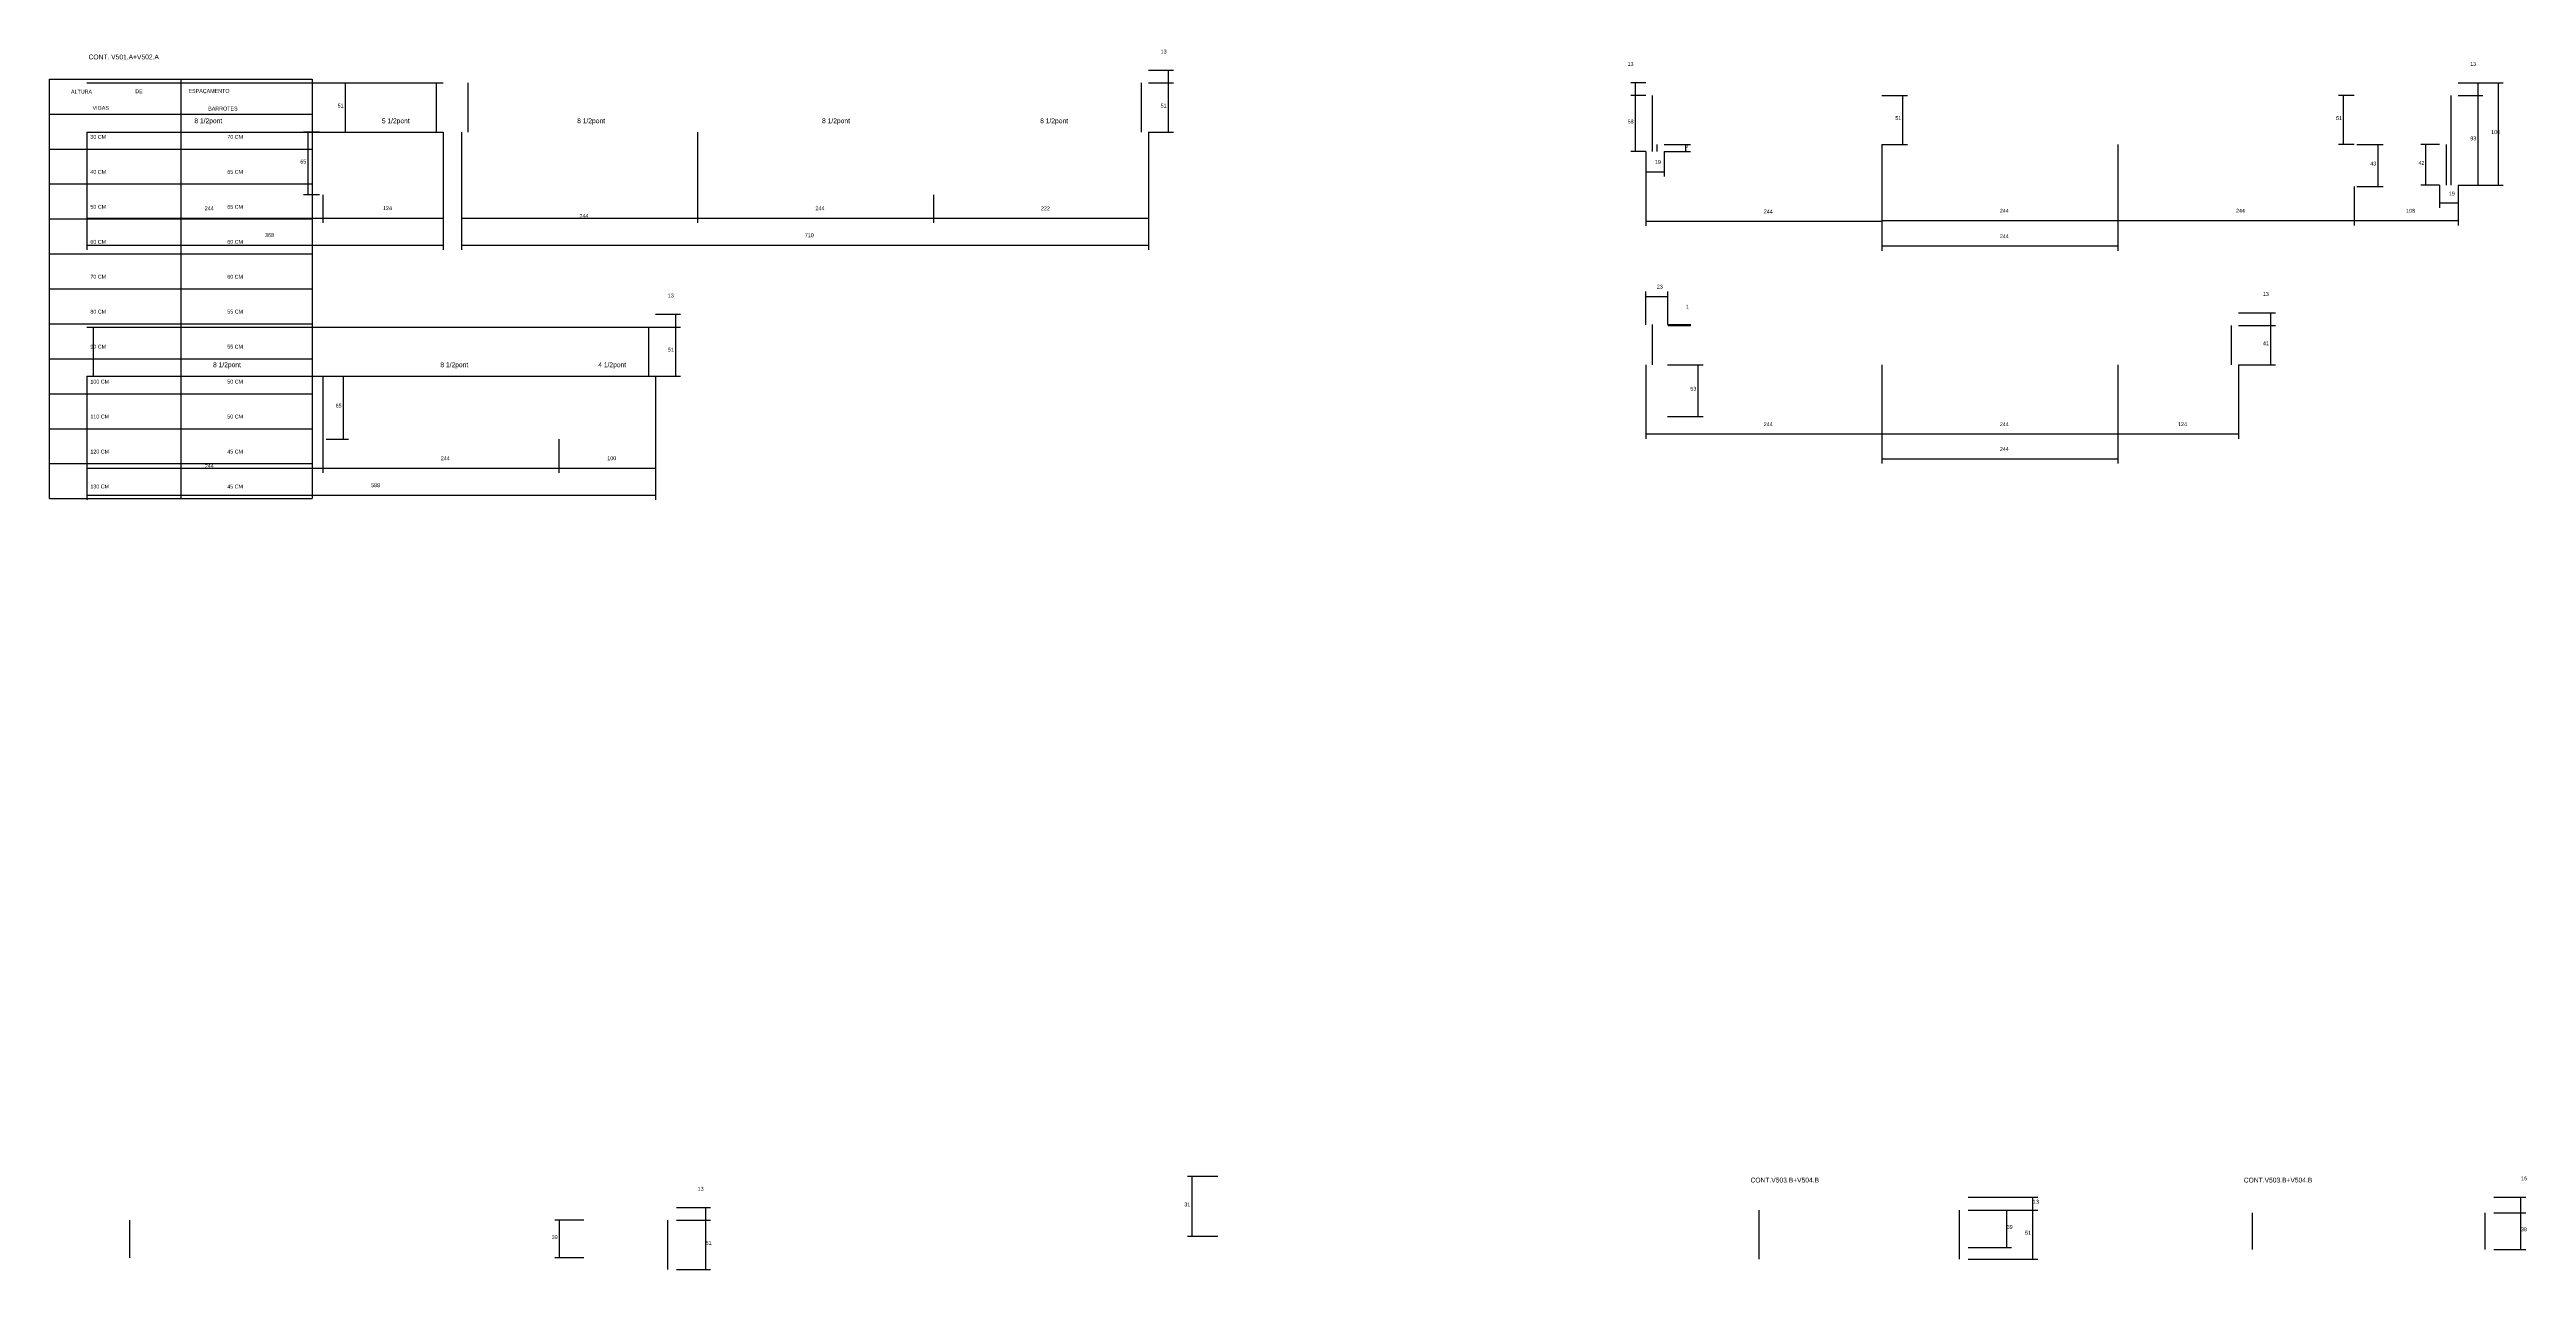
# Model space of a CAD drawing. Header units: metres. Extents: x -2848 to 22762, y -49062 to 1016.
# Drawn here: x 18499 to 21059, y -23175 to -21914 of the extents above; entities that cross this region are included whole.
import ezdxf

# ---------------------------------------------------------------- set-up
doc = ezdxf.new("R2010")
doc.units = ezdxf.units.M
for name, color, linetype in [('COTA', 4, 'Continuous'), ('Cota Seção (2x)', 4, 'Continuous'), ('GARFOS', 7, 'Continuous'), ('NOMENCLATURA', 7, 'Continuous'), ('Painéis', 200, 'Continuous'), ('SARR_2.2x7', 40, 'Continuous'), ('Texto Seção', 7, 'Continuous')]:
    doc.layers.add(name, color=color, linetype=linetype)

msp = doc.modelspace()

# ---------------------------------------------------------------- linework, layer by layer
at = {"layer": 'COTA'}
for p, q in [((19634.9, -21935.1), (19660.8, -21935.1)), ((19655.8, -21948.3), (19655.8, -21935.1)), ((18781.7, -21948.3), (18810.2, -21948.3)), ((18805.2, -21999.1), (18805.2, -21948.3)), ((19634.9, -21948.3), (19660.8, -21948.3)), ((19634.9, -21948.3), (19660.8, -21948.3)), ((19655.8, -21999.1), (19655.8, -21948.3)), ((20148.9, -21948), (20133.4, -21948)), ((20148.9, -21961.2), (20133.4, -21961.2)), ((20148.9, -21961.2), (20133.4, -21961.2)), ((20138.4, -21961.2), (20138.4, -21948)), ((20138.4, -22019), (20138.4, -21961.2)), ((20392.9, -21961.2), (20419.6, -21961.2)), ((20414.6, -22012), (20414.6, -21961.2)), ((20880.9, -21961.2), (20865, -21961.2)), ((20870, -22012), (20870, -21961.2)), ((20988.4, -21948), (21014.2, -21948)), ((20988.4, -21948), (21035.2, -21948)), ((20988.4, -21961.2), (21014.2, -21961.2)), ((20988.4, -21961.2), (21014.2, -21961.2)), ((21009.2, -21961.2), (21009.2, -21948)), ((21009.2, -22054), (21009.2, -21961.2)), ((21030.2, -22054), (21030.2, -21948)), ((18537.7, -21999.1), (18537.7, -22092.9)), ((18537.7, -21999.1), (18537.7, -22120.8)), ((18778.2, -21999.1), (18761.6, -21999.1)), ((18766.6, -22064.1), (18766.6, -21999.1)), ((18781.7, -21999.1), (18810.2, -21999.1)), ((18906.2, -21999.1), (18906.2, -22092.9)), ((18906.2, -21999.1), (18906.2, -22120.8)), ((18924.9, -21999.1), (18924.9, -22092.9)), ((18924.9, -21999.1), (18924.9, -22120.8)), ((19168.9, -21999.1), (19168.9, -22092.9)), ((19634.9, -21999.1), (19634.9, -22120.8)), ((19634.9, -21999.1), (19660.8, -21999.1)), ((19634.9, -21999.1), (19634.9, -22092.9)), ((20167.9, -22012), (20195.3, -22012)), ((20190.3, -22019), (20190.3, -22012)), ((20392.9, -22012), (20392.9, -22095.5)), ((20392.9, -22012), (20392.9, -22121.8)), ((20392.9, -22012), (20419.6, -22012)), ((20636.9, -22012), (20636.9, -22095.5)), ((20636.9, -22012), (20636.9, -22121.8)), ((20636.9, -22012), (20636.9, -22095.5)), ((20880.9, -22012), (20865, -22012)), ((20883.9, -22012), (20910.9, -22012)), ((20905.9, -22055.2), (20905.9, -22012)), ((20969.4, -22012), (20950.1, -22012)), ((20955.1, -22054), (20955.1, -22012)), ((20148.9, -22019), (20133.4, -22019)), ((20148.9, -22019), (20148.9, -22096.1)), ((20148.9, -22019), (20148.9, -22045)), ((20148.9, -22040), (20167.9, -22040)), ((20167.9, -22019), (20167.9, -22045)), ((20167.9, -22019), (20195.3, -22019)), ((20392.9, -22019), (20392.9, -22096.1)), ((18778.2, -22064.1), (18761.6, -22064.1)), ((18781.7, -22064.1), (18781.7, -22092.9)), ((18781.7, -22064.1), (18781.7, -22092.9)), ((19169, -22064.1), (19169, -22092.9)), ((19412.9, -22064.1), (19412.9, -22092.9)), ((19412.9, -22064.1), (19412.9, -22092.9)), ((20880.9, -22055.2), (20880.9, -22095.5)), ((20880.9, -22055.2), (20880.9, -22095.5)), ((20883.9, -22055.2), (20910.9, -22055.2)), ((20969.4, -22054), (20950.1, -22054)), ((20969.4, -22054), (20969.4, -22077.2)), ((20988.4, -22054), (21014.2, -22054)), ((20988.4, -22054), (20988.4, -22095.5)), ((20988.4, -22054), (21035.2, -22054)), ((20988.4, -22054), (20988.4, -22077.2)), ((18537.7, -22087.9), (18781.7, -22087.9)), ((18781.7, -22087.9), (18906.2, -22087.9)), ((18924.9, -22087.9), (19168.9, -22087.9)), ((19169, -22087.9), (19412.9, -22087.9)), ((19412.9, -22087.9), (19634.9, -22087.9)), ((20148.9, -22091.1), (20392.9, -22091.1)), ((20392.9, -22090.5), (20636.9, -22090.5)), ((20636.9, -22090.5), (20880.9, -22090.5)), ((20880.9, -22090.5), (20988.4, -22090.5)), ((20969.4, -22072.2), (20988.4, -22072.2)), ((18537.7, -22115.8), (18906.2, -22115.8)), ((18924.9, -22115.8), (19634.9, -22115.8)), ((20392.9, -22116.8), (20636.9, -22116.8)), ((20148.9, -22198.4), (20148.9, -22164)), ((20171.9, -22197.8), (20171.9, -22164)), ((19125.7, -22187.4), (19151.5, -22187.4)), ((19146.5, -22200.6), (19146.5, -22187.4)), ((20148.9, -22169), (20171.9, -22169)), ((20761.4, -22185.8), (20799.9, -22185.8)), ((20794.9, -22199), (20794.9, -22185.8)), ((19125.7, -22200.6), (19151.5, -22200.6)), ((19125.7, -22200.6), (19151.5, -22200.6)), ((19146.5, -22251.4), (19146.5, -22200.6)), ((20171.9, -22197.8), (20195.5, -22197.8)), ((20171.9, -22199), (20195.5, -22199)), ((20190.5, -22199), (20190.5, -22197.8)), ((20761.4, -22199), (20799.9, -22199)), ((20761.4, -22199), (20799.9, -22199)), ((20794.9, -22239.8), (20794.9, -22199)), ((20148.9, -22239.8), (20148.9, -22316.1)), ((20171.4, -22239.8), (20208.2, -22239.8)), ((20203.2, -22293), (20203.2, -22239.8)), ((20392.9, -22239.8), (20392.9, -22316.1)), ((20392.9, -22239.8), (20392.9, -22341.8)), ((20636.9, -22239.8), (20636.9, -22316.1)), ((20636.9, -22239.8), (20636.9, -22341.8)), ((20761.4, -22239.8), (20799.9, -22239.8)), ((20761.4, -22239.8), (20761.4, -22316.1)), ((18537.7, -22251.4), (18537.7, -22351.3)), ((18537.7, -22251.4), (18537.7, -22379.2)), ((18781.7, -22251.4), (18781.7, -22351.3)), ((18781.7, -22251.4), (18781.7, -22351.3)), ((18785.2, -22251.4), (18808.1, -22251.4)), ((18803.1, -22316.4), (18803.1, -22251.4)), ((19125.7, -22251.4), (19125.7, -22379.2)), ((19125.7, -22251.4), (19125.7, -22351.3)), ((19125.7, -22251.4), (19151.5, -22251.4)), ((20171.4, -22293), (20208.2, -22293)), ((20392.9, -22293), (20392.9, -22316.1)), ((20636.9, -22293), (20636.9, -22316.1)), ((18785.2, -22316.4), (18808.1, -22316.4)), ((19025.7, -22316.4), (19025.7, -22351.3)), ((19025.7, -22316.4), (19025.7, -22351.3)), ((20148.9, -22311.1), (20392.9, -22311.1)), ((20392.9, -22311.1), (20636.9, -22311.1)), ((20636.9, -22311.1), (20761.4, -22311.1)), ((18537.7, -22346.3), (18781.7, -22346.3)), ((18781.7, -22346.3), (19025.7, -22346.3)), ((19025.7, -22346.3), (19125.7, -22346.3)), ((20392.9, -22336.8), (20636.9, -22336.8)), ((18537.7, -22374.2), (19125.7, -22374.2)), ((19147.4, -23110.7), (19182.4, -23110.7)), ((19177.4, -23123.9), (19177.4, -23110.7)), ((20482.2, -23100.1), (20554.1, -23100.1)), ((20482.2, -23113.3), (20527, -23113.3)), ((20482.2, -23113.3), (20554.1, -23113.3)), ((20482.2, -23113.3), (20554.1, -23113.3)), ((20522, -23152.1), (20522, -23113.3)), ((20549.1, -23113.3), (20549.1, -23100.1)), ((20549.1, -23164.1), (20549.1, -23113.3)), ((21025.4, -23100.1), (21058.4, -23100.1)), ((21053.4, -23116.3), (21053.4, -23100.1)), ((19051.4, -23123.9), (19021.5, -23123.9)), ((19026.5, -23162.7), (19026.5, -23123.9)), ((19147.4, -23123.9), (19182.4, -23123.9)), ((19147.4, -23123.9), (19182.4, -23123.9)), ((19177.4, -23174.7), (19177.4, -23123.9)), ((21025.4, -23116.3), (21058.4, -23116.3)), ((21025.4, -23116.3), (21058.4, -23116.3)), ((21053.4, -23154.1), (21053.4, -23116.3)), ((19051.4, -23162.7), (19021.5, -23162.7)), ((20482.2, -23152.1), (20527, -23152.1)), ((20482.2, -23164.1), (20554.1, -23164.1)), ((21025.4, -23154.1), (21058.4, -23154.1)), ((19147.4, -23174.7), (19182.4, -23174.7))]:
    msp.add_line(p, q, dxfattribs=at)
at = {"layer": 'Cota Seção (2x)'}
for p, q in [((19706.6, -23078.5), (19675.2, -23078.5)), ((19680.2, -23140.5), (19680.2, -23078.5)), ((19706.6, -23140.5), (19675.2, -23140.5))]:
    msp.add_line(p, q, dxfattribs=at)
at = {"layer": 'GARFOS'}
for p, q in [((18499.3, -22377.9), (18499.3, -21944.3)), ((18499.3, -21944.3), (18770.8, -21944.3)), ((18635.1, -21944.3), (18635.1, -22377.9)), ((18770.8, -21944.3), (18770.8, -22377.9)), ((18499.3, -21980.4), (18770.8, -21980.4)), ((18499.3, -21980.4), (18770.8, -21980.4)), ((18499.3, -22016.6), (18770.8, -22016.6)), ((18499.3, -22052.7), (18770.8, -22052.7)), ((18499.3, -22088.9), (18770.8, -22088.9)), ((18499.3, -22125), (18770.8, -22125)), ((18499.3, -22161.1), (18770.8, -22161.1)), ((18499.3, -22197.3), (18770.8, -22197.3)), ((18499.3, -22233.4), (18770.8, -22233.4)), ((18499.3, -22269.5), (18770.8, -22269.5)), ((18499.3, -22305.7), (18770.8, -22305.7)), ((18499.3, -22341.8), (18770.8, -22341.8)), ((18499.3, -22377.9), (18770.8, -22377.9))]:
    msp.add_line(p, q, dxfattribs=at)
at = {"layer": 'Painéis'}
for p, q in [((18537.7, -21948.3), (18906.2, -21948.3)), ((18537.7, -21999.1), (18906.2, -21999.1)), ((18537.7, -22200.6), (19125.7, -22200.6)), ((18537.7, -22251.4), (19125.7, -22251.4))]:
    msp.add_line(p, q, dxfattribs=at)
at = {"layer": 'SARR_2.2x7'}
for p, q in [((18899.2, -21999.1), (18899.2, -21948.3)), ((18931.9, -21999.1), (18931.9, -21948.3)), ((19627.9, -21999.1), (19627.9, -21948.3)), ((20155.9, -22019), (20155.9, -21961.2)), ((20981.4, -22054), (20981.4, -21961.2)), ((20160.9, -22019), (20160.9, -22012)), ((20976.4, -22054), (20976.4, -22012)), ((18544.7, -22251.4), (18544.7, -22200.6)), ((19118.7, -22251.4), (19118.7, -22200.6)), ((20155.9, -22239.8), (20155.9, -22197.8)), ((20754.4, -22239.8), (20754.4, -22199)), ((20266.2, -23164.1), (20266.2, -23113.3)), ((20473.2, -23164.1), (20473.2, -23113.3)), ((18582.4, -23162.7), (18582.4, -23123.9)), ((19138.4, -23174.7), (19138.4, -23123.9)), ((20776, -23154.1), (20776, -23116.3)), ((21016.4, -23154.1), (21016.4, -23116.3))]:
    msp.add_line(p, q, dxfattribs=at)

# ---------------------------------------------------------------- texts
at = {"layer": 'COTA'}
for s, p in [('13', (19647.6, -21917.8)), ('13', (20130.1, -21930.6)), ('13', (21001, -21930.6)), ('51', (18797.1, -21973.7)), ('51', (19647.6, -21973.7)), ('58', (20130.2, -21990.1)), ('51', (20406.9, -21986.6)), ('51', (20862.4, -21986.6)), ('7', (20190.3, -22015.5)), ('93', (21001.1, -22007.6)), ('106', (21022.6, -22001)), ('65', (18758.5, -22031.6)), ('19', (20158.4, -22032)), ('43', (20897.7, -22033.6)), ('42', (20947.5, -22033)), ('19', (20978.9, -22064.6)), ('244', (18659.7, -22079.8)), ('124', (18844, -22079.7)), ('244', (19046.9, -22087.9)), ('244', (19290.9, -22079.8)), ('222', (19523.9, -22079.9)), ('244', (20270.9, -22083.1)), ('244', (20514.9, -22082.4)), ('244', (20758.9, -22082.4)), ('108', (20934.6, -22082.4)), ('368', (18722, -22107.5)), ('710', (19279.9, -22107.7)), ('244', (20514.9, -22108.7)), ('13', (19138.3, -22170)), ('23', (20160.4, -22160.8)), ('13', (20786.7, -22168.4)), ('1', (20190.5, -22181.6)), ('41', (20786.8, -22219.4)), ('51', (19138.4, -22226)), ('53', (20195, -22266.4)), ('65', (18795, -22283.9)), ('244', (20270.9, -22303)), ('244', (20514.9, -22303)), ('124', (20699.1, -22303)), ('244', (18659.7, -22346.3)), ('244', (18903.7, -22338.2)), ('100', (19075.7, -22338.2)), ('244', (20514.9, -22328.7)), ('588', (18831.7, -22366.1)), ('13', (19169.1, -23093.3)), ('16', (21053.4, -23082.5)), ('13', (20549.1, -23106.7)), ('39', (19018.3, -23143.3)), ('39', (20522, -23132.7)), ('51', (20541, -23138.7)), ('38', (21053.4, -23135.2)), ('51', (19177.4, -23149.3))]:
    msp.add_text(s, height=4, dxfattribs=at).set_placement(p)
at = {"layer": 'Cota Seção (2x)'}
msp.add_text('31', height=4, dxfattribs=at).set_placement((19672, -23109.5))
at = {"layer": 'GARFOS'}
for s, p in [('ALTURA   ', (18521.5, -21959.3)), ('DE', (18587.9, -21958.9)), ('ESPAÇAMENTO', (18642.9, -21958.6)), ('VIGAS', (18543.8, -21976)), ('BARROTES', (18663.3, -21976.8)), ('30 CM', (18541.5, -22006)), ('70 CM', (18683, -22006)), ('40 CM', (18541.5, -22042.2)), ('65 CM', (18683, -22042.2)), ('50 CM', (18541.5, -22078.3)), ('65 CM', (18683, -22078.3)), ('60 CM', (18541.5, -22114.5)), ('60 CM', (18683, -22114.5)), ('70 CM', (18541.5, -22150.6)), ('60 CM', (18683, -22150.6)), ('80 CM', (18541.5, -22186.7)), ('55 CM', (18683, -22186.7)), ('90 CM', (18541.5, -22222.9)), ('55 CM', (18683, -22222.9)), ('100 CM', (18541.5, -22259)), ('50 CM', (18683, -22259)), ('110 CM', (18541.5, -22295.1)), ('50 CM', (18683, -22295.1)), ('120 CM', (18541.5, -22331.3)), ('45 CM', (18683, -22331.3)), ('130 CM', (18541.5, -22367.4)), ('45 CM', (18683, -22367.4))]:
    msp.add_text(s, height=4, dxfattribs=at).set_placement(p)
at = {"layer": 'NOMENCLATURA'}
for s, p in [('8 1/2pont', (18649, -21989.9)), ('5 1/2pont', (18842.7, -21989.9)), ('8 1/2pont', (19044.6, -21989.9)), ('8 1/2pont', (19297.7, -21989.9)), ('8 1/2pont', (19523.1, -21989.9)), ('8 1/2pont', (18668.3, -22242.1)), ('8 1/2pont', (18903.2, -22242.1)), ('4 1/2pont', (19066.4, -22242.1))]:
    msp.add_text(s, height=5, dxfattribs=at).set_placement(p)
at = {"layer": 'Texto Seção'}
for s, p in [('CONT. V501.A+V502.A', (18539.6, -21923.9)), ('CONT.V503.B+V504.B', (20257.2, -23084.8)), ('CONT.V503.B+V504.B', (20767, -23084.8))]:
    msp.add_text(s, height=5, dxfattribs=at).set_placement(p)

doc.saveas('drawing.dxf')
